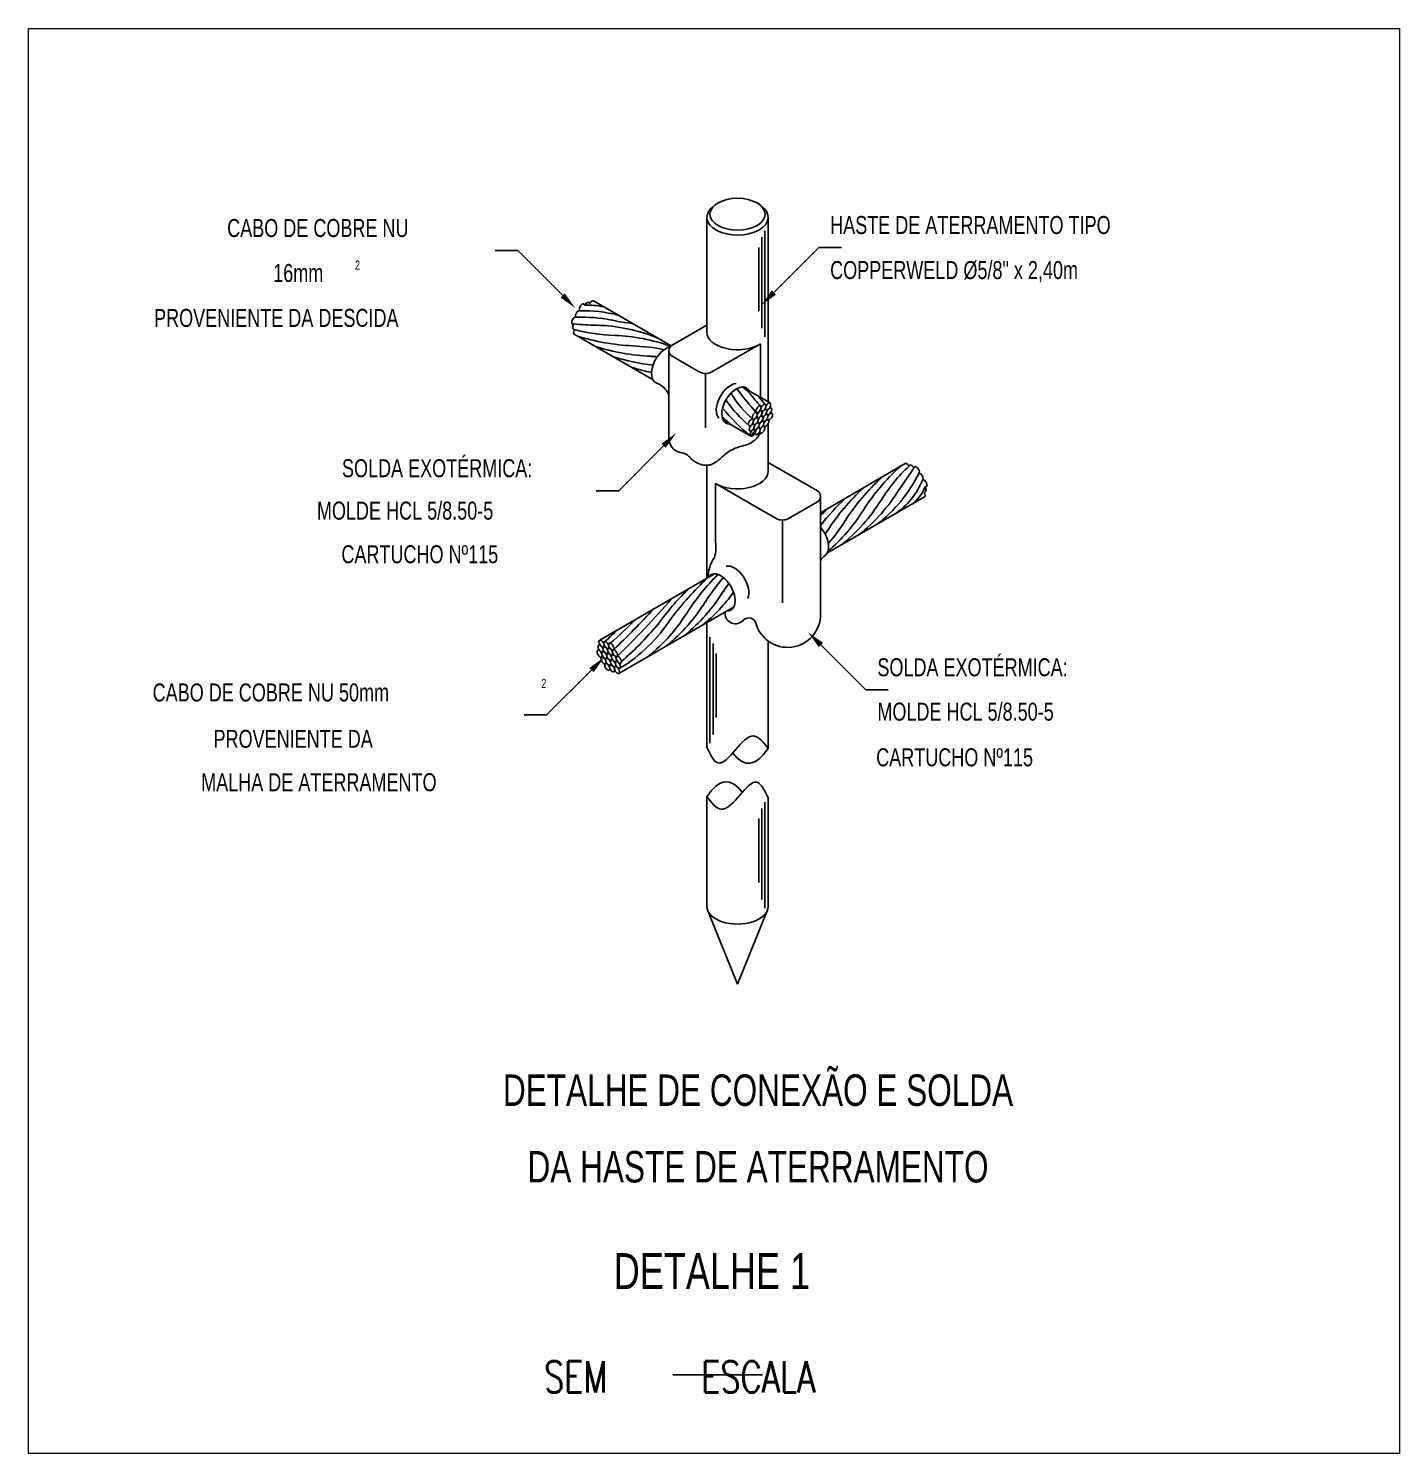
# Model space of a CAD drawing. Header units: inches. Extents: x 462047 to 462370, y 9198028 to 9198209.
# Drawn here: x 462324.93 to 462336.37, y 9198169.28 to 9198181.17 of the extents above; entities that cross this region are included whole.
import ezdxf
from ezdxf.enums import TextEntityAlignment as Align

# ---------------------------------------------------------------- set-up
doc = ezdxf.new("R2010")
doc.units = ezdxf.units.IN
doc.header["$MEASUREMENT"] = 0
for name, color, linetype in [('C01', 1, 'Continuous'), ('C02', 2, 'Continuous'), ('C03', 3, 'Continuous'), ('C04', 4, 'Continuous'), ('C05', 4, 'Continuous')]:
    doc.layers.add(name, color=color, linetype=linetype)
doc.layers.add('I-LIN_CHAMADA', color=9, linetype='Continuous', lineweight=9)
doc.styles.add('100CL', font='romans.shx', dxfattribs={"height": 2.5})
doc.styles.add('140CL', font='ACENT.shx', dxfattribs={"height": 3.5})
doc.styles.add('80CL', font='ACENT.shx', dxfattribs={"height": 2})

msp = doc.modelspace()

# ---------------------------------------------------------------- linework, layer by layer
at = {"layer": 'C01'}
for p, q in [((462331.051, 9198178.664), (462331.051, 9198179.425)), ((462331.077, 9198178.593), (462331.077, 9198179.478)), ((462331.025, 9198178.806), (462331.025, 9198179.339)), ((462331.079, 9198178.029), (462331.021, 9198178.098)), ((462330.618, 9198175.203), (462330.618, 9198176.088)), ((462330.645, 9198175.274), (462330.645, 9198176.035)), ((462330.671, 9198175.416), (462330.671, 9198175.95)), ((462331.051, 9198173.898), (462331.051, 9198174.659)), ((462331.077, 9198173.827), (462331.077, 9198174.712)), ((462331.025, 9198174.04), (462331.025, 9198174.573))]:
    msp.add_line(p, q, dxfattribs=at)
for centre, radius, start, end in [((462329.603, 9198178.308), 0.55, 76.6561, 93.0104), ((462329.659, 9198180.192), 1.501, 263.1709, 270.5459), ((462329.554, 9198177.496), 1.261, 78.8772, 92.4028), ((462329.561, 9198177.659), 1.152, 75.5148, 91.4163), ((462330.104, 9198180.002), 1.305, 256.4091, 264.2355), ((462329.91, 9198180.446), 1.843, 256.6399, 267.3042), ((462330.06, 9198180.359), 1.843, 252.6958, 267.3042), ((462329.627, 9198177.205), 1.486, 68.4803, 88.2103), ((462329.777, 9198177.119), 1.486, 69.8266, 88.2103), ((462330.21, 9198180.272), 1.843, 252.6958, 267.3042), ((462329.927, 9198177.032), 1.486, 78.0118, 88.2103), ((462330.36, 9198180.186), 1.843, 252.6958, 263.2242), ((462330.077, 9198176.945), 1.486, 86.0408, 88.2103), ((462330.511, 9198180.099), 1.843, 252.6958, 258.1274), ((462330.126, 9198177.737), 0.771, 29.5979, 30.0044), ((462331.591, 9198178.603), 0.931, 211.4044, 228.5956), ((462330.086, 9198177.551), 0.972, 34.5242, 38.8612), ((462330.49, 9198177.696), 0.626, 38.4865, 48.8227), ((462331.883, 9198178.928), 1.486, 218.7128, 231.5197), ((462331.708, 9198178.733), 1.167, 214.8967, 229.117), ((462332.207, 9198179.088), 1.647, 216.7715, 223.2285), ((462331.6, 9198178.547), 0.773, 216.6069, 223.3931), ((462331.733, 9198179.014), 1.486, 226.9146, 231.5197), ((462333.19, 9198176.531), 1.34, 132.8361, 148.3691), ((462333.299, 9198176.065), 1.843, 132.6958, 147.3042), ((462333.449, 9198176.152), 1.843, 132.6958, 147.3042), ((462331.28, 9198177.985), 1.204, 307.3205, 333.796), ((462331.827, 9198177.622), 0.607, 303.2311, 338.3699), ((462327.569, 9198180.577), 5.66, 324.8834, 327.0683), ((462333.149, 9198175.979), 1.843, 132.6958, 147.3042), ((462333.149, 9198175.979), 1.843, 132.6958, 147.3042), ((462330.935, 9198178.104), 1.486, 308.4803, 328.2103), ((462332.091, 9198177.468), 0.346, 309.2695, 338.1592), ((462332.999, 9198175.892), 1.843, 132.6958, 142.3222), ((462332.849, 9198175.805), 1.843, 132.6958, 135.237), ((462330.785, 9198178.017), 1.486, 308.4803, 328.2103), ((462330.635, 9198177.931), 1.486, 310.5794, 328.2103), ((462330.484, 9198177.844), 1.486, 318.9335, 328.2103), ((462330.334, 9198177.757), 1.486, 326.9207, 328.2103), ((462332.36, 9198174.697), 2.58, 133.0704, 143.2078), ((462331.981, 9198175.3), 1.843, 134.7472, 147.3042), ((462332.131, 9198175.387), 1.843, 139.5097, 147.3042), ((462331.698, 9198175.141), 1.843, 132.6958, 144.1815), ((462329.466, 9198177.253), 1.486, 309.2306, 328.2103), ((462329.616, 9198177.339), 1.486, 309.2306, 323.7806), ((462332.281, 9198175.474), 1.843, 144.8082, 147.3042), ((462324.19, 9198181.844), 8.123, 313.8122, 317.1762), ((462324.208, 9198181.684), 8.057, 314.3901, 319.0995), ((462329.316, 9198177.166), 1.486, 309.2306, 328.2103), ((462328.152, 9198177.984), 2.542, 310.0075, 316.5423), ((462329.151, 9198176.99), 1.365, 301.5907, 326.8053), ((462328.299, 9198177.742), 2.438, 310.3889, 321.3523), ((462329.166, 9198177.079), 1.486, 309.2306, 328.2103), ((462328.182, 9198177.836), 2.37, 311.0975, 314.6366)]:
    msp.add_arc(centre, radius, start, end, dxfattribs=at)
at = {"layer": 'C02'}
for p, q in [((462330.592, 9198178.633), (462330.592, 9198179.59)), ((462331.103, 9198178.05), (462331.103, 9198179.59)), ((462329.014, 9198179.314), (462328.826, 9198179.314)), ((462329.014, 9198179.314), (462329.389, 9198178.939)), ((462331.527, 9198179.338), (462331.152, 9198178.963)), ((462331.527, 9198179.338), (462331.715, 9198179.338)), ((462330.294, 9198178.518), (462329.645, 9198178.892)), ((462330.144, 9198178.234), (462329.484, 9198178.615)), ((462330.302, 9198178.524), (462330.592, 9198178.691)), ((462330.275, 9198178.478), (462330.275, 9198177.73)), ((462330.634, 9198178.301), (462331.039, 9198178.535)), ((462331.039, 9198178.535), (462331.039, 9198178.088)), ((462330.529, 9198178.301), (462330.302, 9198178.433)), ((462330.582, 9198178.287), (462330.582, 9198177.835)), ((462330.89, 9198178.174), (462331.119, 9198178.041)), ((462330.73, 9198177.896), (462330.958, 9198177.764)), ((462331.103, 9198177.472), (462331.103, 9198177.868)), ((462330.995, 9198177.81), (462330.956, 9198177.762)), ((462329.856, 9198177.309), (462330.231, 9198177.684)), ((462330.592, 9198176.579), (462330.592, 9198177.518)), ((462331.514, 9198177.307), (462331.103, 9198177.544)), ((462332.248, 9198177.535), (462331.54, 9198177.126)), ((462329.856, 9198177.309), (462329.668, 9198177.309)), ((462330.664, 9198177.37), (462330.664, 9198176.882)), ((462331.169, 9198177.078), (462330.664, 9198177.37)), ((462331.274, 9198177.078), (462331.514, 9198177.216)), ((462331.54, 9198177.053), (462331.54, 9198177.262)), ((462332.409, 9198177.258), (462331.594, 9198176.787)), ((462331.222, 9198177.064), (462331.222, 9198176.373)), ((462331.54, 9198177.053), (462331.54, 9198176.28)), ((462330.655, 9198176.615), (462329.698, 9198176.062)), ((462330.815, 9198176.337), (462329.858, 9198175.785)), ((462330.592, 9198176.023), (462330.592, 9198176.209)), ((462330.592, 9198175.166), (462330.592, 9198176.209)), ((462331.103, 9198175.158), (462331.103, 9198176.055)), ((462331.919, 9198175.647), (462331.544, 9198176.022)), ((462329.255, 9198175.438), (462329.63, 9198175.813)), ((462331.919, 9198175.647), (462332.106, 9198175.647)), ((462329.255, 9198175.438), (462329.067, 9198175.438)), ((462330.592, 9198173.841), (462330.592, 9198174.757)), ((462331.103, 9198173.841), (462331.103, 9198174.754)), ((462330.848, 9198173.193), (462330.601, 9198173.803)), ((462330.848, 9198173.193), (462331.095, 9198173.803))]:
    msp.add_line(p, q, dxfattribs=at)
for points in [[(462330.275, 9198177.73), (462330.286, 9198177.698), (462330.299, 9198177.673), (462330.314, 9198177.656), (462330.331, 9198177.644), (462330.348, 9198177.635), (462330.365, 9198177.63), (462330.382, 9198177.626), (462330.397, 9198177.622), (462330.41, 9198177.617), (462330.421, 9198177.611), (462330.431, 9198177.605), (462330.44, 9198177.598), (462330.448, 9198177.591), (462330.455, 9198177.584), (462330.461, 9198177.577), (462330.467, 9198177.57), (462330.474, 9198177.564), (462330.481, 9198177.559), (462330.487, 9198177.555), (462330.494, 9198177.551), (462330.501, 9198177.547), (462330.507, 9198177.543), (462330.514, 9198177.54), (462330.521, 9198177.537), (462330.528, 9198177.535), (462330.534, 9198177.532), (462330.541, 9198177.529), (462330.547, 9198177.527), (462330.554, 9198177.525), (462330.561, 9198177.523), (462330.568, 9198177.522), (462330.575, 9198177.521), (462330.582, 9198177.521), (462330.59, 9198177.521), (462330.598, 9198177.521), (462330.606, 9198177.522), (462330.614, 9198177.524), (462330.622, 9198177.526), (462330.63, 9198177.529), (462330.639, 9198177.533), (462330.647, 9198177.537), (462330.656, 9198177.542), (462330.665, 9198177.548), (462330.674, 9198177.554), (462330.683, 9198177.56), (462330.692, 9198177.568), (462330.702, 9198177.575), (462330.711, 9198177.583), (462330.721, 9198177.592), (462330.731, 9198177.601), (462330.742, 9198177.61), (462330.752, 9198177.619), (462330.763, 9198177.628), (462330.775, 9198177.636), (462330.787, 9198177.644), (462330.799, 9198177.651), (462330.813, 9198177.657), (462330.826, 9198177.663), (462330.84, 9198177.668), (462330.855, 9198177.672), (462330.87, 9198177.677), (462330.885, 9198177.681), (462330.9, 9198177.686), (462330.915, 9198177.69), (462330.931, 9198177.695), (462330.946, 9198177.701), (462330.961, 9198177.709), (462330.977, 9198177.719), (462330.992, 9198177.731), (462331.008, 9198177.747), (462331.024, 9198177.767), (462331.04, 9198177.79)], [(462331.103, 9198175.159), (462331.066, 9198175.109), (462331.028, 9198175.071), (462330.991, 9198175.047), (462330.954, 9198175.035), (462330.917, 9198175.037), (462330.88, 9198175.052), (462330.844, 9198175.079), (462330.808, 9198175.12)], [(462330.592, 9198174.756), (462330.629, 9198174.806), (462330.667, 9198174.844), (462330.704, 9198174.868), (462330.741, 9198174.88), (462330.778, 9198174.878), (462330.815, 9198174.863), (462330.851, 9198174.836), (462330.887, 9198174.795)]]:
    msp.add_lwpolyline(points, dxfattribs=at)
for centre, radius, start, end in [((462329.559, 9198178.851), 0.0163, 22.6548, 68.3364), ((462329.601, 9198178.865), 0.0156, 28.176, 73.7029), ((462329.479, 9198178.699), 0.00293, 314.4329, 49.3141), ((462329.476, 9198178.648), 0.00885, 1.5011, 74.2488), ((462330.328, 9198178.478), 0.0525, 120, 240), ((462330.582, 9198178.392), 0.105, 240, 300), ((462330.101, 9198178.031), 0.191, 24.0551, 69.0209), ((462332.292, 9198177.507), 0.0156, 106.2971, 151.824), ((462332.334, 9198177.494), 0.0163, 111.6636, 157.3452), ((462331.488, 9198177.262), 0.0525, 300, 60), ((462332.417, 9198177.291), 0.00885, 105.7512, 178.4989), ((462332.414, 9198177.342), 0.00293, 130.6859, 225.5671), ((462331.222, 9198177.169), 0.105, 240, 300), ((462330.398, 9198176.836), 0.27, 342.0417, 9.999), ((462330.929, 9198176.571), 0.329, 146.5236, 177.9876), ((462331.626, 9198176.69), 0.0919, 120.2965, 159.1471), ((462330.83, 9198176.285), 0.086, 172.0911, 310.0622), ((462330.94, 9198176.182), 0.066, 27.183, 145.6624), ((462331.266, 9198176.277), 0.275, 193.6166, 0.7094)]:
    msp.add_arc(centre, radius, start, end, dxfattribs=at)
for centre, major_axis, ratio, start_param, end_param in [((462330.848, 9198179.59), (-0.256, 0), 0.5774, 5.615115, 10.112974), ((462329.549, 9198178.839), (0.0161, 0.0279), 0.509483, 0, 3.141593), ((462329.589, 9198178.852), (0.0161, 0.0279), 0.509483, 0, 1.654363), ((462329.629, 9198178.864), (0.0161, 0.0279), 0.509483, 0, 1.590196), ((462329.485, 9198178.729), (0.0157, 0.0271), 0.525888, 0, 3.74611), ((462329.517, 9198178.783), (0.0157, 0.0275), 0.512264, 0, 3.141593), ((462329.493, 9198178.686), (0.0161, 0.0279), 0.509483, 1.444023, 3.287372), ((462329.501, 9198178.643), (0.0161, 0.0279), 0.509483, 1.661527, 3.141593), ((462330.848, 9198178.633), (-0.256, 0), 0.5774, 0, 2.411794), ((462330.251, 9198178.358), (0.085, 0.147), 0.5774, 0.478275, 3.179664), ((462330.791, 9198178.05), (-0.085, -0.147), 0.5774, 3.532674, 6.110033), ((462330.837, 9198178.02), (-0.085, -0.147), 0.5774, 2.808024, 6.61927), ((462332.264, 9198177.507), (-0.0161, 0.0279), 0.509483, 4.692989, 6.283185), ((462332.304, 9198177.494), (-0.0161, 0.0279), 0.509483, 4.628823, 6.283185), ((462332.344, 9198177.481), (-0.0161, 0.0279), 0.509483, 3.141593, 6.283185), ((462330.848, 9198177.472), (-0.256, 0), 0.5774, 0.765925, 3.141593), ((462332.376, 9198177.425), (-0.0157, 0.0275), 0.512264, 3.141593, 6.283185), ((462332.408, 9198177.371), (-0.0157, 0.0271), 0.525888, 2.537075, 6.283185), ((462332.392, 9198177.285), (-0.0161, 0.0279), 0.509483, 3.141593, 4.621658), ((462332.4, 9198177.328), (-0.0161, 0.0279), 0.509483, 2.995814, 4.839163), ((462331.487, 9198176.91), (-0.085, 0.147), 0.5774, 3.235909, 5.044874), ((462330.822, 9198176.526), (-0.085, 0.147), 0.5774, 3.532674, 6.110033), ((462330.708, 9198176.461), (-0.085, 0.147), 0.5774, 2.823996, 6.61927), ((462330.848, 9198173.841), (-0.256, 0), 0.5774, 0, 3.141593)]:
    msp.add_ellipse(centre, major_axis=major_axis, ratio=ratio, start_param=start_param, end_param=end_param, dxfattribs=at)
for centre, major_axis, ratio in [((462330.848, 9198179.616), (-0.23, 0), 0.5774), ((462331.023, 9198177.988), (0.0161, 0.0279), 0.509483), ((462331.063, 9198178.001), (0.0161, 0.0279), 0.509483), ((462331.071, 9198177.958), (0.0161, 0.0279), 0.509483), ((462331.103, 9198178.013), (0.0161, 0.0279), 0.509483), ((462331.112, 9198177.972), (0.0161, 0.0279), 0.509483), ((462330.96, 9198177.878), (0.0161, 0.0279), 0.509483), ((462330.991, 9198177.933), (0.0161, 0.0279), 0.509483), ((462330.999, 9198177.89), (0.0161, 0.0279), 0.509483), ((462331.007, 9198177.847), (0.0161, 0.0279), 0.509483), ((462331.031, 9198177.946), (0.0161, 0.0279), 0.509483), ((462331.039, 9198177.903), (0.0161, 0.0279), 0.509483), ((462331.048, 9198177.861), (0.0161, 0.0279), 0.509483), ((462331.08, 9198177.916), (0.0161, 0.0279), 0.509483), ((462331.087, 9198177.873), (0.0161, 0.0279), 0.509483), ((462331.119, 9198177.929), (0.0161, 0.0279), 0.509483), ((462330.967, 9198177.835), (0.0161, 0.0279), 0.509483), ((462330.975, 9198177.792), (0.0161, 0.0279), 0.509483), ((462331.016, 9198177.806), (0.0161, 0.0279), 0.509483), ((462331.055, 9198177.818), (0.0161, 0.0279), 0.509483), ((462329.697, 9198175.95), (-0.0161, 0.0279), 0.509483), ((462329.705, 9198175.993), (-0.0161, 0.0279), 0.509483), ((462329.713, 9198176.034), (-0.0161, 0.0279), 0.509483), ((462329.737, 9198175.937), (-0.0161, 0.0279), 0.509483), ((462329.746, 9198175.979), (-0.0161, 0.0279), 0.509483), ((462329.753, 9198176.022), (-0.0161, 0.0279), 0.509483), ((462329.785, 9198175.967), (-0.0161, 0.0279), 0.509483), ((462329.794, 9198176.009), (-0.0161, 0.0279), 0.509483), ((462329.825, 9198175.953), (-0.0161, 0.0279), 0.509483), ((462329.729, 9198175.894), (-0.0161, 0.0279), 0.509483), ((462329.761, 9198175.839), (-0.0161, 0.0279), 0.509483), ((462329.769, 9198175.882), (-0.0161, 0.0279), 0.509483), ((462329.777, 9198175.923), (-0.0161, 0.0279), 0.509483), ((462329.801, 9198175.826), (-0.0161, 0.0279), 0.509483), ((462329.81, 9198175.868), (-0.0161, 0.0279), 0.509483), ((462329.817, 9198175.911), (-0.0161, 0.0279), 0.509483), ((462329.85, 9198175.856), (-0.0161, 0.0279), 0.509483), ((462329.857, 9198175.899), (-0.0161, 0.0279), 0.509483), ((462329.842, 9198175.813), (-0.0161, 0.0279), 0.509483)]:
    msp.add_ellipse(centre, major_axis=major_axis, ratio=ratio, dxfattribs=at)
for points in [[(462330.592, 9198175.169), (462330.685, 9198175.038), (462330.983, 9198175.263), (462331.103, 9198175.159)], [(462331.103, 9198174.746), (462331.01, 9198174.877), (462330.712, 9198174.652), (462330.592, 9198174.756)]]:
    msp.add_spline(points, degree=3, dxfattribs=at)
for points in [[(462329.406, 9198178.956), (462329.371, 9198178.921), (462329.495, 9198178.832)], [(462331.135, 9198178.981), (462331.17, 9198178.946), (462331.046, 9198178.857)], [(462330.248, 9198177.667), (462330.213, 9198177.702), (462330.337, 9198177.791)], [(462331.526, 9198176.004), (462331.562, 9198176.04), (462331.438, 9198176.128)], [(462329.648, 9198175.796), (462329.612, 9198175.831), (462329.736, 9198175.92)]]:
    msp.add_solid(points, dxfattribs=at)
at = {"layer": 'C04', "color": 5}
msp.add_line((462330.307, 9198169.934), (462331.057, 9198169.934), dxfattribs=at)
at = {"layer": 'I-LIN_CHAMADA'}
msp.add_lwpolyline([(462324.931, 9198181.166), (462336.372, 9198181.166), (462336.372, 9198169.276), (462324.931, 9198169.276)], close=True, dxfattribs=at)

# ---------------------------------------------------------------- texts
at = {"layer": 'C03', "style": '80CL', "width": 0.75}
for s, height, p in [('CABO DE COBRE NU ', 0.15, (462326.589, 9198179.501)), ('HASTE DE ATERRAMENTO TIPO ', 0.15, (462331.621, 9198179.526)), ('16mm', 0.15, (462326.973, 9198179.126)), ('2', 0.075, (462327.656, 9198179.192)), ('COPPERWELD %%C5/8" x 2,40m', 0.15, (462331.621, 9198179.15)), ('PROVENIENTE DA DESCIDA', 0.15, (462325.979, 9198178.751)), ('SOLDA EXOTÉRMICA: ', 0.15, (462327.547, 9198177.497)), ('MOLDE HCL 5/8.50-5 ', 0.15, (462327.338, 9198177.143)), ('CARTUCHO Nº115', 0.15, (462327.542, 9198176.779)), ('SOLDA EXOTÉRMICA: ', 0.15, (462332.015, 9198175.836)), ('2', 0.075, (462329.21, 9198175.702)), ('CABO DE COBRE NU 50mm ', 0.15, (462325.967, 9198175.626)), ('MOLDE HCL 5/8.50-5', 0.15, (462332.015, 9198175.466)), ('PROVENIENTE DA', 0.15, (462326.475, 9198175.239)), ('CARTUCHO Nº115', 0.15, (462332.005, 9198175.085)), ('MALHA DE ATERRAMENTO', 0.15, (462326.372, 9198174.877))]:
    msp.add_text(s, height=height, dxfattribs=at).set_placement(p, align=Align.MIDDLE_LEFT)
at = {"layer": 'C04', "color": 5, "style": '140CL', "width": 0.75}
for s, p in [('DETALHE DE CONEXÃO E SOLDA', (462331.019, 9198172.098)), ('DA HASTE DE ATERRAMENTO', (462331.019, 9198171.459))]:
    msp.add_text(s, height=0.2625, dxfattribs=at).set_placement(p, align=Align.BOTTOM_CENTER)
at = {"layer": 'C04', "color": 5, "style": '100CL', "width": 0.75}
msp.add_text('SEM     ESCALA', height=0.2625, dxfattribs=at).set_placement((462329.233, 9198169.785))
at = {"layer": 'C05', "style": '140CL', "width": 0.75}
msp.add_text('DETALHE 1', height=0.3, dxfattribs=at).set_placement((462329.815, 9198170.648))

doc.saveas('drawing.dxf')
